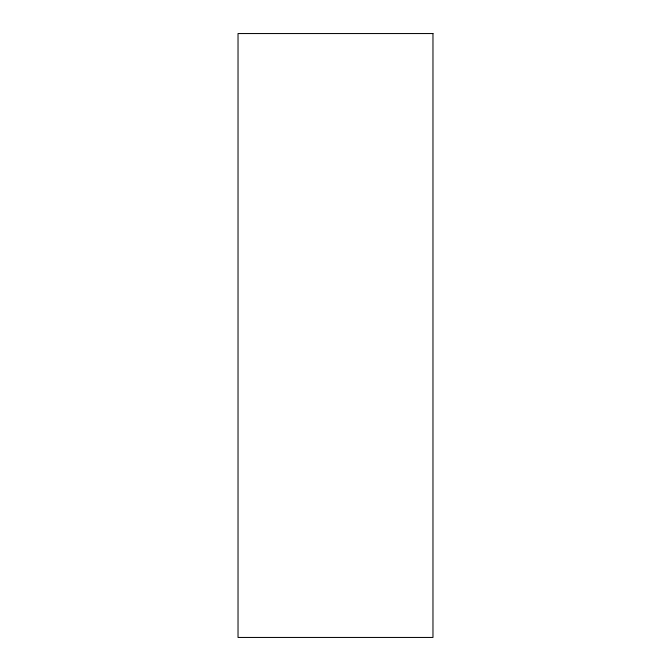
<?xml version="1.0" encoding="UTF-8"?>
<svg xmlns="http://www.w3.org/2000/svg" width="671" height="671" viewBox="0 0 671 671"><rect width="100%" height="100%" fill="white"/><g stroke="black" fill="none" stroke-linecap="round" stroke-linejoin="round"><path stroke-width="1.01" d="M432.971 33.55L238.029 33.55L238.029 637.45L432.971 637.45L432.971 33.55"/></g></svg>
